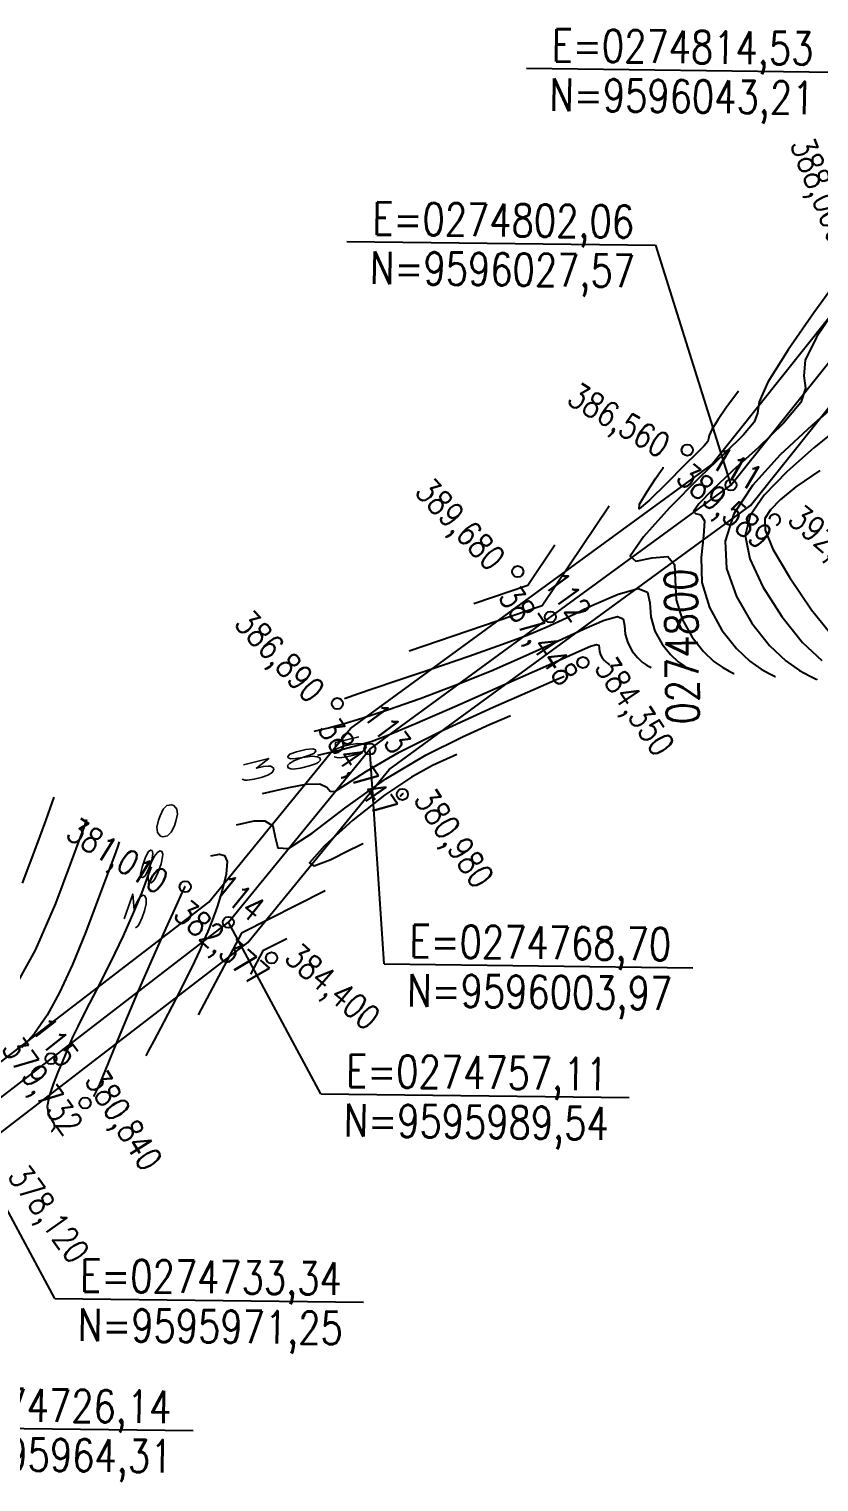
# Model space of a CAD drawing. Header units: millimetres. Extents: x 276147 to 291056, y 9594849 to 9609891.
# Drawn here: x 283024.4 to 283095, y 9603592.4 to 9603722.3 of the extents above; entities that cross this region are included whole.
import ezdxf
from ezdxf.enums import TextEntityAlignment as Align

# ---------------------------------------------------------------- set-up
doc = ezdxf.new("R2010")
doc.units = ezdxf.units.MM
doc.header["$LTSCALE"] = 10
doc.linetypes.add('CONTINUO', pattern=[0])
for name, color, linetype in [('Curvas mestras', 30, 'Continuous'), ('Curvas simples', 9, 'Continuous'), ('Curvas texto', 2, 'Continuous'), ('LINHA02', 8, 'Continuous'), ('TEXTO-PAPEL', 7, 'Continuous'), ('TEXTO02', 3, 'Continuous'), ('Top_malha_coord', 8, 'Continuous')]:
    doc.layers.add(name, color=color, linetype=linetype)
doc.styles.add('ROMANS', font='romans.shx', dxfattribs={"width": 0.8, "height": 4})
doc.styles.add('SIMPLEX', font='simplex', dxfattribs={"height": 0.2})

# ---------------------------------------------------------------- blocks, each defined once
blk = doc.blocks.new('Curvas')
at = {"layer": 'Curvas mestras', "linetype": 'CONTINUO'}
for points in [[(274811.791606, 9596035.070051, 390), (274809.293044, 9596032.894563, 390), (274806.485212, 9596030.269491, 390), (274803.992538, 9596027.54597, 390), (274802.329114, 9596024.994704, 390), (274801.5677, 9596022.564677, 390), (274801.67072, 9596020.124444, 390), (274802.553224, 9596017.609648, 390), (274803.940759, 9596015.224292, 390), (274805.511496, 9596013.239471, 390), (274806.98, 9596011.8565, 390), (274808.206406, 9596010.997586, 390), (274809.087242, 9596010.515159, 390), (274809.561229, 9596010.273525, 390), (274809.735856, 9596010.184502, 390), (274809.760803, 9596010.171785, 390)], [(274765.118905, 9596003.409489, 385), (274766.912008, 9596003.850939, 385), (274768.585634, 9596004.27657, 385), (274769.893257, 9596004.650927, 385), (274771.382822, 9596005.201339, 385), (274773.800894, 9596006.220835, 385), (274777.585943, 9596007.87195, 385), (274781.94405, 9596009.795251, 385), (274785.773202, 9596011.500814, 385), (274788.229859, 9596012.606769, 385), (274789.504375, 9596013.163465, 385), (274790.045575, 9596013.329305, 385), (274790.248942, 9596013.249479, 385), (274790.296585, 9596013.016313, 385), (274790.317265, 9596012.708921, 385), (274790.411745, 9596012.39725, 385), (274790.568777, 9596012.114591, 385), (274790.74911, 9596011.885072, 385), (274790.918053, 9596011.725969, 385), (274791.059144, 9596011.627156, 385), (274791.160479, 9596011.571655, 385), (274791.215009, 9596011.543857, 385), (274791.235099, 9596011.533615, 385), (274791.237969, 9596011.532152, 385)], [(274750.220536, 9595993.433471, 380), (274750.087005, 9595993.063893, 380), (274749.813409, 9595992.318091, 380), (274749.346898, 9595991.076961, 380), (274748.660473, 9595989.373211, 380), (274747.733593, 9595987.277499, 380), (274746.584801, 9595984.905213, 380), (274745.388964, 9595982.550646, 380), (274744.360029, 9595980.552817, 380), (274743.655375, 9595979.154322, 380), (274743.206106, 9595978.212051, 380), (274742.886756, 9595977.486469, 380), (274742.588125, 9595976.769558, 380), (274742.266067, 9595975.979366, 380), (274741.892701, 9595975.065461, 380), (274741.467785, 9595974.011691, 380), (274741.101625, 9595972.939035, 380), (274740.93217, 9595972.002758, 380), (274741.043653, 9595971.318806, 380), (274741.305475, 9595970.845863, 380), (274741.533322, 9595970.503301, 380), (274741.589026, 9595970.225415, 380), (274741.518985, 9595970.006209, 380), (274741.415738, 9595969.854614, 380), (274741.353107, 9595969.77382, 380), (274741.330032, 9595969.744054, 380), (274741.326736, 9595969.739802, 380)]]:
    blk.add_polyline3d(points, dxfattribs=at)
at = {"layer": 'Curvas simples', "linetype": 'CONTINUO'}
for points in [[(274811.951516, 9596032.896568, 391), (274809.481819, 9596030.919381, 391), (274807.053828, 9596028.759749, 391), (274805.050523, 9596026.681156, 391), (274803.792975, 9596024.851692, 391), (274803.35463, 9596023.057873, 391), (274803.747027, 9596020.990821, 391), (274804.923925, 9596018.469393, 391), (274806.607956, 9596015.823391, 391), (274808.463973, 9596013.510351, 391), (274810.192389, 9596011.882607, 391)], [(274810.008062, 9596028.893369, 392), (274807.884391, 9596027.404038, 392), (274806.476884, 9596026.266021, 392), (274805.593745, 9596025.374594, 392), (274805.104313, 9596024.577792, 392), (274805.122494, 9596023.534708, 392), (274805.823334, 9596021.857198, 392), (274807.294625, 9596019.329139, 392), (274809.275153, 9596016.422489, 392), (274811.416451, 9596013.781231, 392)], [(274811.271286, 9596043.107479, 389), (274809.707924, 9596040.79548, 389), (274808.713859, 9596038.741036, 389), (274808.587961, 9596037.330514, 389), (274808.731512, 9596036.235063, 389), (274808.321395, 9596034.94703, 389), (274806.781487, 9596033.106703, 389), (274804.523633, 9596030.946143, 389), (274802.206671, 9596028.84535, 389), (274800.387275, 9596027.12938, 389), (274799.213462, 9596025.903503, 389), (274798.731084, 9596025.218039, 389), (274798.905569, 9596025.029958, 389), (274799.380644, 9596024.92282, 389), (274799.719613, 9596024.386831, 389), (274799.630844, 9596023.051251, 389), (274799.402965, 9596021.101557, 389), (274799.469667, 9596018.86228, 389), (274800.145562, 9596016.632632, 389), (274801.268942, 9596014.610535, 389), (274802.559019, 9596012.968591, 389), (274803.76761, 9596011.830394, 389), (274804.776953, 9596011.1235, 389), (274805.501889, 9596010.726458, 389), (274805.891985, 9596010.527592, 389), (274806.035705, 9596010.454325, 389), (274806.056236, 9596010.443858, 389)], [(274813.132896, 9596047.99188, 388), (274809.487977, 9596042.987741, 388), (274807.174403, 9596039.67145, 388), (274805.365301, 9596036.780836, 388), (274804.603339, 9596035.008448, 388), (274804.434708, 9596034.015656, 388), (274804.156479, 9596033.206034, 388), (274803.199779, 9596032.069802, 388), (274801.531961, 9596030.443754, 388), (274799.254435, 9596028.251326, 388), (274796.590452, 9596025.552975, 388), (274794.250621, 9596022.957224, 388), (274793.06739, 9596021.209616, 388), (274793.564108, 9596020.78469, 388), (274795.02773, 9596021.072986, 388), (274796.43611, 9596021.194043, 388), (274797.029074, 9596020.473873, 388), (274797.094333, 9596019.064379, 388), (274797.181567, 9596017.323941, 388), (274797.712108, 9596015.573786, 388), (274798.593901, 9596013.986549, 388), (274799.606542, 9596012.697711, 388), (274800.555221, 9596011.804288, 388), (274801.347501, 9596011.249414, 388), (274801.916537, 9596010.937758, 388), (274802.222741, 9596010.781658, 388), (274802.335553, 9596010.724148, 388), (274802.351669, 9596010.715932, 388)], [(274802.734389, 9596035.982972, 387), (274801.620652, 9596034.453916, 387), (274800.913719, 9596033.440596, 387), (274800.36093, 9596032.557345, 387), (274800.128105, 9596032.015778, 387), (274800.076578, 9596031.712423, 387), (274799.991563, 9596031.465038, 387), (274799.677038, 9596031.09462, 387), (274799.012024, 9596030.435116, 387), (274797.894307, 9596029.323715, 387), (274796.334716, 9596027.737928, 387), (274794.796265, 9596026.216564, 387), (274793.855012, 9596025.438758, 387), (274793.901581, 9596025.855224, 387), (274794.584849, 9596027.002996, 387), (274795.368258, 9596028.190691, 387), (274795.828921, 9596028.878346, 387), (274795.998639, 9596029.131692, 387), (274796.022885, 9596029.167885, 387)], [(274791.168077, 9596025.688077, 388), (274785.20157, 9596016.78157, 388), (274773.29028, 9596012.734215, 388)], [(274786.313269, 9596022.208269, 389), (274783.898254, 9596018.603254, 389), (274779.077018, 9596016.965039, 389)], [(274767.503541, 9596008.503391, 387), (274768.756115, 9596008.928798, 387), (274770.071699, 9596009.374378, 387), (274772.206553, 9596010.095862, 387), (274775.240194, 9596011.121608, 387), (274778.624918, 9596012.277146, 387), (274781.656217, 9596013.337305, 387), (274783.843339, 9596014.151869, 387), (274785.550555, 9596014.870462, 387), (274787.355893, 9596015.71767, 387), (274789.639042, 9596016.808373, 387), (274791.986344, 9596017.818646, 387), (274793.785805, 9596018.31486, 387), (274794.614919, 9596017.989414, 387), (274794.809153, 9596017.038816, 387), (274794.893466, 9596015.785601, 387), (274795.278654, 9596014.514941, 387), (274795.918859, 9596013.362563, 387), (274796.654065, 9596012.426832, 387), (274797.342832, 9596011.778182, 387), (274797.918049, 9596011.375328, 387), (274798.331184, 9596011.149057, 387), (274798.553497, 9596011.035724, 387), (274798.635402, 9596010.99397, 387), (274798.647102, 9596010.988005, 387)], [(274764.808345, 9596005.559017, 386), (274766.095161, 9596005.875745, 386), (274767.298896, 9596006.20478, 386), (274769.062424, 9596006.734065, 386), (274771.436272, 9596007.504398, 386), (274774.279453, 9596008.494918, 386), (274777.403099, 9596009.669345, 386), (274780.618209, 9596010.979398, 386), (274783.735249, 9596012.328793, 386), (274786.564547, 9596013.609242, 386), (274788.934451, 9596014.707571, 386), (274790.74536, 9596015.491056, 386), (274791.91569, 9596015.822083, 386), (274792.431931, 9596015.619447, 386), (274792.552869, 9596015.027565, 386), (274792.605366, 9596014.247261, 386), (274792.845199, 9596013.456095, 386), (274793.243818, 9596012.738577, 386), (274793.701587, 9596012.155952, 386), (274794.130442, 9596011.752075, 386), (274794.488596, 9596011.501242, 386), (274794.745832, 9596011.360356, 386), (274794.884253, 9596011.289791, 386), (274794.93525, 9596011.263793, 386), (274794.942535, 9596011.260079, 386)], [(274760.182155, 9595999.988269, 384), (274762.54773, 9596000.546664, 384), (274764.072013, 9596000.817993, 384), (274765.312293, 9596000.853556, 384), (274765.934373, 9596000.549078, 384), (274766.233856, 9596000.193093, 384), (274766.663793, 9596000.172334, 384), (274767.644842, 9596000.788979, 384), (274769.468082, 9596002.006984, 384), (274772.392197, 9596003.70575, 384), (274776.453521, 9596005.719596, 384), (274780.798983, 9596007.702528, 384), (274784.353159, 9596009.263473, 384), (274786.323572, 9596010.121705, 384), (274787.049514, 9596010.437895, 384), (274787.15322, 9596010.483065, 384)], [(274757.86906, 9595997.202895, 383), (274759.436374, 9595997.549526, 383), (274760.40118, 9595997.555043, 383), (274761.091793, 9595997.103531, 383), (274761.311636, 9595996.092661, 383), (274761.55703, 9595995.150041, 383), (274762.497518, 9595995.085766, 383), (274764.618716, 9595996.452481, 383), (274767.670519, 9595998.773036, 383), (274771.21889, 9596001.312831, 383), (274774.829292, 9596003.458117, 383), (274778.065187, 9596005.078551, 383), (274780.48953, 9596006.164641, 383), (274781.807489, 9596006.73869, 383), (274782.293052, 9596006.950182, 383), (274782.362418, 9596006.980395, 383)], [(274777.571617, 9596003.477724, 382), (274775.369733, 9596002.488815, 382), (274773.511805, 9596001.470569, 382), (274771.080832, 9595999.84443, 382), (274768.244843, 9595997.59745, 382), (274765.729105, 9595995.331462, 382), (274764.398197, 9595993.801992, 382), (274764.810157, 9595993.531149, 382), (274766.296855, 9595994.107368, 382), (274767.883619, 9595994.885669, 382), (274768.806813, 9595995.353174, 382), (274769.146937, 9595995.525412, 382), (274769.195526, 9595995.550018, 382)], [(274741.511855, 9595999.668294, 377), (274741.189601, 9595998.74164, 377), (274740.764418, 9595997.557347, 377), (274739.963088, 9595995.364541, 377), (274738.6793, 9595991.981105, 377)], [(274772.780816, 9595999.975053, 381), (274772.737642, 9595999.955663, 381), (274772.701212, 9595999.935697, 381), (274772.653546, 9595999.903812, 381), (274772.597938, 9595999.859754, 381), (274772.54861, 9595999.815323, 381), (274772.522514, 9595999.785333, 381), (274772.530591, 9595999.780023, 381), (274772.559742, 9595999.791321, 381), (274772.590855, 9595999.806582, 381), (274772.608957, 9595999.815749, 381), (274772.615626, 9595999.819126, 381), (274772.616579, 9595999.819608, 381)], [(274744.443063, 9595997.671213, 378), (274744.190697, 9595996.947402, 378), (274743.798221, 9595995.860744, 378), (274742.997703, 9595993.678155, 378), (274741.663082, 9595990.168035, 378), (274739.852307, 9595985.993993, 378), (274737.669334, 9595982.043447, 378)], [(274747.374271, 9595995.674132, 379), (274747.205226, 9595995.189383, 379), (274746.939486, 9595994.453887, 379), (274746.395002, 9595992.969666, 379), (274745.500783, 9595990.564732, 379), (274744.374016, 9595987.629367, 379), (274743.178927, 9595984.694417, 379), (274742.041908, 9595982.192144, 379), (274740.937993, 9595980.160467, 379), (274739.804382, 9595978.538719, 379), (274738.622122, 9595977.258215, 379)], [(274755.555964, 9595994.41752, 382), (274756.330872, 9595994.573011, 382), (274756.777169, 9595994.457076, 382), (274757.029319, 9595993.910324, 382), (274756.934935, 9595992.785569, 382), (274756.583448, 9595991.320542, 382), (274756.124745, 9595989.849207, 382), (274755.6833, 9595988.634071, 382), (274755.281939, 9595987.65182, 382), (274754.918077, 9595986.807685, 382), (274754.566927, 9595985.984847, 382), (274754.114909, 9595984.978302, 382), (274753.426241, 9595983.560995, 382), (274752.434591, 9595981.628319, 382), (274751.351421, 9595979.565444, 382), (274750.45764, 9595977.879985, 382), (274749.961213, 9595976.945785, 382), (274749.778319, 9595976.601607, 382), (274749.752191, 9595976.552438, 382)], [(274753.236688, 9595991.679971, 381), (274753.235847, 9595991.677559, 381), (274753.234525, 9595991.6739, 381), (274753.231816, 9595991.666516, 381), (274753.227197, 9595991.654227, 381), (274753.220401, 9595991.637359, 381), (274753.211224, 9595991.616609, 381), (274753.173366, 9595991.535168, 381), (274752.976144, 9595991.106188, 381), (274752.462776, 9595989.98531, 381), (274751.535564, 9595987.951048, 381), (274750.333144, 9595985.273405, 381), (274749.053234, 9595982.345256, 381), (274747.870176, 9595979.529469, 381), (274746.864804, 9595977.068893, 381), (274746.094574, 9595975.176365, 381), (274745.594715, 9595973.992654, 381), (274745.311547, 9595973.370228, 381), (274745.169157, 9595973.089481, 381), (274745.100685, 9595972.960626, 381), (274745.075458, 9595972.913153, 381), (274745.071854, 9595972.906371, 381)], [(274765.774474, 9595991.280427, 383), (274758.31372, 9595987.502308, 383), (274754.432528, 9595980.198506, 383)], [(274762.353421, 9595987.010836, 384), (274760.221777, 9595985.931374, 384), (274759.112865, 9595983.844573, 384)]]:
    blk.add_polyline3d(points, dxfattribs=at)
at = {"layer": 'Curvas texto', "style": 'SIMPLEX', "width": 3.299405}
for s, rotation, p, p2 in [('385', 13.6230473, (274757.799607, 9596000.863937, 385), (274770.167847, 9596003.861396, 385)), ('380', 70.77492167, (274748.875928, 9595987.30002, 380), (274753.066436, 9595999.316582, 380))]:
    blk.add_text(s, height=1.5, rotation=rotation, dxfattribs=at).set_placement(p, p2, align=Align.FIT)
blk = doc.blocks.new('est 1')
at = {"layer": 'LINHA02'}
for p, q in [((267406.16, 9592843.44), (267433.75, 9592843.1)), ((267390.11, 9592827.96), (267417.71, 9592827.61)), ((267417.71, 9592827.61), (267424.45, 9592806.17)), ((267393.44, 9592763.35), (267392.16, 9592782.56)), ((267387.77, 9592751.73), (267379.51, 9592767.07)), ((267393.44, 9592763.35), (267421.04, 9592763)), ((267387.77, 9592751.73), (267415.36, 9592751.39)), ((267363.99, 9592733.44), (267355.73, 9592748.78)), ((267363.99, 9592733.44), (267391.59, 9592733.1)), ((267348.75, 9592721.96), (267376.35, 9592721.62))]:
    blk.add_line(p, q, dxfattribs=at)
at = {"layer": 'TEXTO-PAPEL', "color": 7, "linetype": 'Continuous'}
for p, q in [((267424.45, 9592806.17), (267436.92, 9592821.8)), ((267392.16, 9592782.56), (267424.45, 9592806.17)), ((267379.51, 9592767.07), (267392.16, 9592782.56)), ((267355.73, 9592748.78), (267379.51, 9592767.07))]:
    blk.add_line(p, q, dxfattribs=at)
for centre in [(267420.54, 9592809.29), (267424.45, 9592806.17), (267405.39, 9592798.43), (267408.3, 9592794.37), (267411.21, 9592790.3), (267389.25, 9592786.63), (267392.16, 9592782.56), (267395.07, 9592778.5), (267375.65, 9592770.25), (267379.51, 9592767.07), (267383.37, 9592763.89), (267363.65, 9592754.88), (267366.7, 9592750.91)]:
    blk.add_circle(centre, 0.5, dxfattribs=at)
blk.add_arc((267428.36, 9592803.05), 0.5, 288.3694, 171.7572, dxfattribs=at)
at = {"layer": 'Top_malha_coord', "color": 6}
for p, q in [((267422.7, 9592807.99), (267435.45, 9592823.96)), ((267426.19, 9592804.35), (267438.4, 9592819.65)), ((267390.42, 9592784.39), (267422.7, 9592807.99)), ((267393.89, 9592780.73), (267426.19, 9592804.35)), ((267377.75, 9592768.88), (267390.42, 9592784.39)), ((267381.26, 9592765.27), (267393.89, 9592780.73)), ((267354.09, 9592750.68), (267377.75, 9592768.88)), ((267357.36, 9592746.88), (267381.26, 9592765.27))]:
    blk.add_line(p, q, dxfattribs=at)
blk.add_blockref('Curvas', (-7377.62, -3221.41), dxfattribs=at)
at = {"style": 'ROMANS', "width": 0.8}
for s, height, rotation, p in [('E=0274814,53', 2.9046, 359.2617, (267408.45, 9592846.95)), ('N=9596043,21', 2.9046, 359.2617, (267408.24, 9592842.54)), ('E=0274802,06', 2.9046, 359.2617, (267392.41, 9592831.46)), ('N=9596027,57', 2.9046, 359.2617, (267392.2, 9592827.06)), ('0274800', 2.905, 90.836, (267418.7, 9592784.74)), ('E=0274768,70', 2.9046, 359.2617, (267395.73, 9592766.85)), ('N=9596003,97', 2.9046, 359.2617, (267395.52, 9592762.45)), ('E=0274757,11', 2.9046, 359.2617, (267390.06, 9592755.24)), ('N=9595989,54', 2.9046, 359.2617, (267389.85, 9592750.83)), ('E=0274733,34', 2.9046, 359.2617, (267366.28, 9592736.95)), ('N=9595971,25', 2.9046, 359.2617, (267366.07, 9592732.54)), ('E=0274726,14', 2.9046, 359.2617, (267351.04, 9592725.47)), ('N=9595964,31', 2.9046, 359.2617, (267350.83, 9592721.06))]:
    blk.add_text(s, height=height, rotation=rotation, dxfattribs=at).set_placement(p, align=Align.TOP_LEFT)
at = {"layer": 'TEXTO02', "style": 'ROMANS', "width": 0.8}
for s, rotation, p in [('388,000', 291.5858, (267431.77, 9592837.49)), ('386,560', 329.2729, (267410.78, 9592815.43)), ('111', 329.3204, (267423.6, 9592809.76)), ('389,589', 320.0633, (267420.82, 9592808.3)), ('389,680', 313.4482, (267397.68, 9592807)), ('392,70', 320.0633, (267430.81, 9592804.57)), ('387,448', 304.2385, (267405.39, 9592797.41)), ('112', 306.3268, (267409.42, 9592798.7)), ('386,890', 313.4482, (267381.53, 9592795.2)), ('384,350', 304.2385, (267413.99, 9592791.09)), ('384,747', 304.2385, (267389.24, 9592785.6)), ('113', 306.3268, (267393.28, 9592786.89)), ('380,980', 304.2385, (267397.84, 9592779.29)), ('381,010', 328.3983, (267365.98, 9592776.54)), ('114', 321.2769, (267379.47, 9592771.55)), ('382,377', 319.1887, (267375.91, 9592769.26)), ('384,400', 319.1887, (267385.84, 9592765.38)), ('115', 307.6467, (267363.52, 9592758.85)), ('379,732', 305.5585, (267360.93, 9592757.08)), ('380,840', 302.3398, (267368.46, 9592754.13)), ('378,120', 305.5585, (267361.49, 9592745.64))]:
    blk.add_text(s, height=2.207, rotation=rotation, dxfattribs=at).set_placement(p, align=Align.TOP_LEFT)

msp = doc.modelspace()

# ---------------------------------------------------------------- block references
at = {"layer": 'Top_malha_coord', "color": 7}
msp.add_blockref('est 1', (15662.71, 10875.35), dxfattribs=at)

doc.saveas('drawing.dxf')
